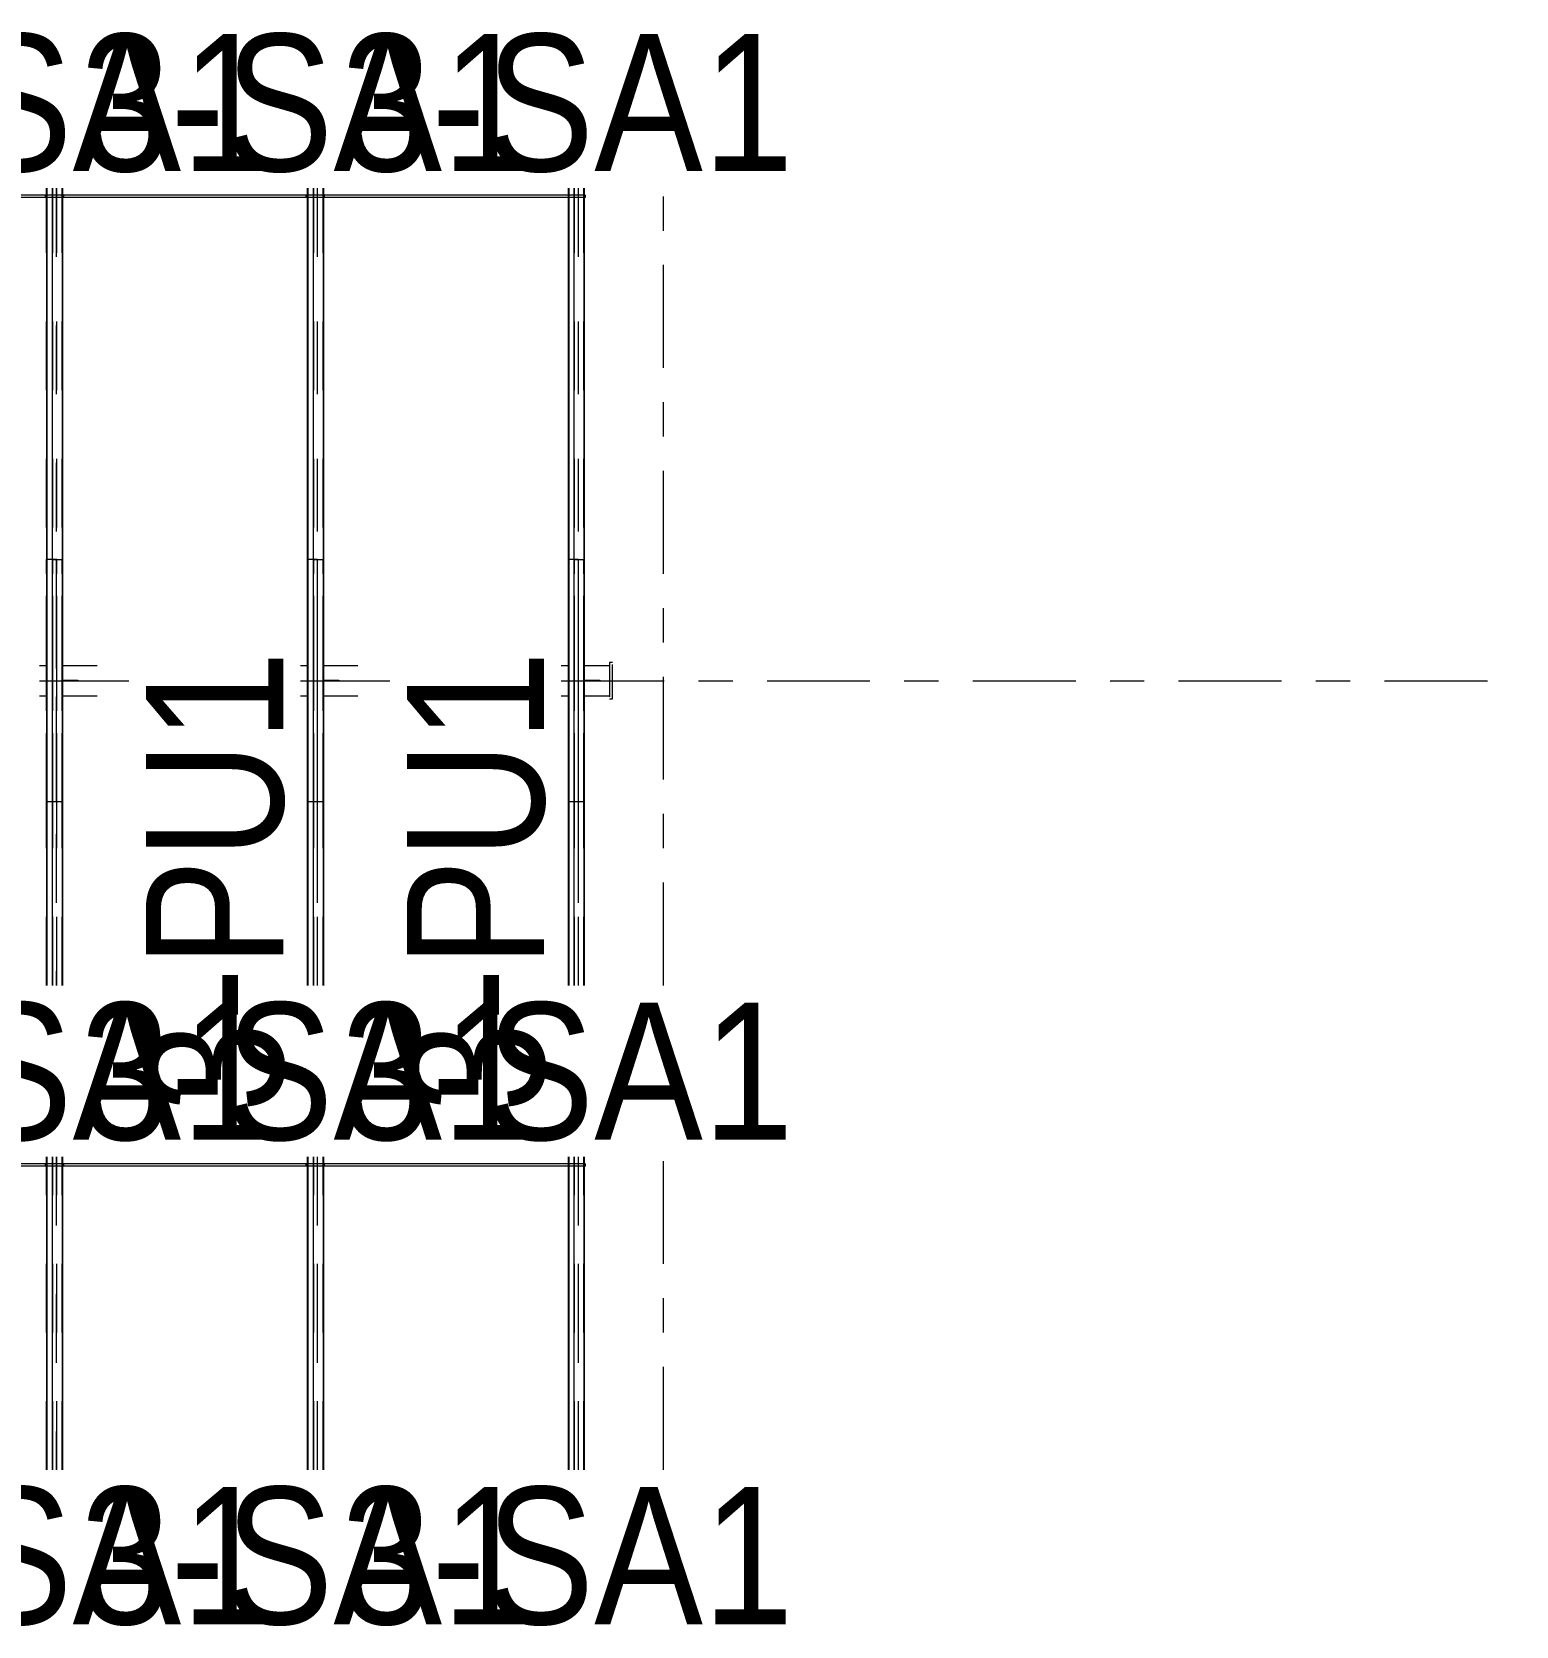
# Model space of a CAD drawing. Header units: millimetres. Extents: x -183 to 639, y -32 to 542.
# Drawn here: x 236.42 to 279.69, y 355.59 to 402.06 of the extents above; entities that cross this region are included whole.
import ezdxf

# ---------------------------------------------------------------- set-up
doc = ezdxf.new("R2010")
doc.units = ezdxf.units.MM
for name, pattern in [('XKITLINE00', [0]), ('XKITLINE01', [4, 1, -1, 1, -1]), ('XKITLINE02', [4, 2, -2]), ('XKITLINE03', [6, 3, -1, 1, -1])]:
    doc.linetypes.add(name, pattern=pattern)
for name, color, linetype, lineweight in [('Part', 2, 'Continuous', 0), ('PartMark', 7, 'Continuous', 0), ('S-grid', 1, 'Continuous', 0)]:
    doc.layers.add(name, color=color, linetype=linetype, lineweight=lineweight)
doc.styles.add('ARIAL', font='ARIAL.TTF')

# ---------------------------------------------------------------- blocks, each defined once
blk = doc.blocks.new('*A825')
at = {"layer": 'S-grid', "color": 1, "linetype": 'XKITLINE03', "lineweight": 0}
for p, q in [((254.834, 374.264), (254.834, 397.499)), ((254.834, 360.146), (254.834, 369.264))]:
    blk.add_line(p, q, dxfattribs=at)
blk = doc.blocks.new('*A837')
at = {"layer": 'Part', "color": 4, "linetype": 'XKITLINE01', "lineweight": 0}
for p, q in [((237.326, 383.161), (237.767, 383.161)), ((237.767, 383.131), (237.326, 383.131)), ((237.767, 383.161), (237.767, 383.131))]:
    blk.add_line(p, q, dxfattribs=at)
blk = doc.blocks.new('*A840')
at = {"layer": 'Part', "color": 4, "linetype": 'XKITLINE01', "lineweight": 0}
for p, q in [((252.535, 383.161), (252.977, 383.161)), ((252.977, 383.131), (252.535, 383.131)), ((252.977, 383.161), (252.977, 383.131))]:
    blk.add_line(p, q, dxfattribs=at)
blk = doc.blocks.new('*A841')
at = {"layer": 'Part', "color": 4, "linetype": 'XKITLINE01', "lineweight": 0}
for p, q in [((244.931, 383.161), (245.372, 383.161)), ((245.372, 383.131), (244.931, 383.131)), ((245.372, 383.161), (245.372, 383.131))]:
    blk.add_line(p, q, dxfattribs=at)
blk = doc.blocks.new('*A842')
at = {"layer": 'Part', "color": 4, "linetype": 'XKITLINE01', "lineweight": 0}
for p, q in [((253.351, 383.676), (253.263, 383.676)), ((253.263, 383.676), (253.263, 382.617)), ((253.351, 382.617), (253.351, 383.676)), ((253.263, 382.617), (253.351, 382.617))]:
    blk.add_line(p, q, dxfattribs=at)
blk = doc.blocks.new('*A1301')
at = {"layer": 'Part', "color": 2, "linetype": 'XKITLINE00', "lineweight": 0}
for p, q in [((236.845, 397.499), (236.845, 397.299)), ((236.856, 397.499), (236.856, 397.299)), ((236.864, 397.499), (236.864, 397.299)), ((237.024, 379.617), (237.024, 397.499)), ((237.316, 379.617), (237.316, 397.499)), ((237.326, 379.617), (237.326, 397.499)), ((236.845, 397.228), (236.845, 379.617)), ((236.856, 397.228), (236.856, 379.617)), ((236.864, 397.228), (236.864, 379.617)), ((237.326, 379.617), (236.845, 379.617))]:
    blk.add_line(p, q, dxfattribs=at)
at = {"layer": 'Part', "color": 7, "linetype": 'XKITLINE02', "lineweight": 0}
for p, q in [((236.854, 379.617), (236.854, 397.499)), ((237.036, 379.617), (237.036, 397.499)), ((237.135, 397.499), (237.135, 379.617)), ((237.147, 379.617), (237.147, 397.499)), ((237.307, 379.617), (237.307, 397.499)), ((237.315, 379.617), (237.315, 397.499)), ((236.845, 397.299), (236.845, 397.228)), ((236.856, 397.299), (236.856, 397.228)), ((236.864, 397.299), (236.864, 397.228))]:
    blk.add_line(p, q, dxfattribs=at)
blk = doc.blocks.new('*A1304')
at = {"layer": 'Part', "color": 2, "linetype": 'XKITLINE00', "lineweight": 0}
for p, q in [((252.055, 397.499), (252.055, 397.299)), ((252.065, 397.499), (252.065, 397.299)), ((252.073, 397.499), (252.073, 397.299)), ((252.234, 379.617), (252.234, 397.499)), ((252.526, 379.617), (252.526, 397.499)), ((252.535, 379.617), (252.535, 397.499)), ((252.055, 397.228), (252.055, 379.617)), ((252.065, 397.228), (252.065, 379.617)), ((252.073, 397.228), (252.073, 379.617)), ((252.535, 379.617), (252.055, 379.617))]:
    blk.add_line(p, q, dxfattribs=at)
at = {"layer": 'Part', "color": 7, "linetype": 'XKITLINE02', "lineweight": 0}
for p, q in [((252.064, 379.617), (252.064, 397.499)), ((252.245, 379.617), (252.245, 397.499)), ((252.345, 397.499), (252.345, 379.617)), ((252.357, 379.617), (252.357, 397.499)), ((252.517, 379.617), (252.517, 397.499)), ((252.525, 379.617), (252.525, 397.499)), ((252.055, 397.299), (252.055, 397.228)), ((252.065, 397.299), (252.065, 397.228)), ((252.073, 397.299), (252.073, 397.228))]:
    blk.add_line(p, q, dxfattribs=at)
blk = doc.blocks.new('*A1305')
at = {"layer": 'Part', "color": 2, "linetype": 'XKITLINE00', "lineweight": 0}
for p, q in [((244.45, 397.499), (244.45, 397.299)), ((244.46, 397.499), (244.46, 397.299)), ((244.469, 397.499), (244.469, 397.299)), ((244.629, 379.617), (244.629, 397.499)), ((244.921, 379.617), (244.921, 397.499)), ((244.931, 379.617), (244.931, 397.499)), ((244.45, 397.228), (244.45, 379.617)), ((244.46, 397.228), (244.46, 379.617)), ((244.469, 397.228), (244.469, 379.617)), ((244.931, 379.617), (244.45, 379.617))]:
    blk.add_line(p, q, dxfattribs=at)
at = {"layer": 'Part', "color": 7, "linetype": 'XKITLINE02', "lineweight": 0}
for p, q in [((244.459, 379.617), (244.459, 397.499)), ((244.641, 379.617), (244.641, 397.499)), ((244.74, 397.499), (244.74, 379.617)), ((244.752, 379.617), (244.752, 397.499)), ((244.912, 379.617), (244.912, 397.499)), ((244.92, 379.617), (244.92, 397.499)), ((244.45, 397.299), (244.45, 397.228)), ((244.46, 397.299), (244.46, 397.228)), ((244.469, 397.299), (244.469, 397.228))]:
    blk.add_line(p, q, dxfattribs=at)
blk = doc.blocks.new('*A1312')
at = {"layer": 'S-grid', "color": 1, "linetype": 'XKITLINE03', "lineweight": 0}
for p, q in [((236.645, 383.146), (239.25, 383.146)), ((244.25, 383.146), (246.855, 383.146)), ((251.855, 383.146), (279.694, 383.146))]:
    blk.add_line(p, q, dxfattribs=at)
blk = doc.blocks.new('*A1355')
at = {"layer": 'Part', "color": 4, "linetype": 'XKITLINE01', "lineweight": 0}
for p, q in [((198.621, 383.587), (198.821, 383.587)), ((199.301, 383.587), (201.226, 383.587)), ((206.226, 383.587), (206.426, 383.587)), ((206.906, 383.587), (208.83, 383.587)), ((213.83, 383.587), (214.03, 383.587)), ((214.511, 383.587), (216.435, 383.587)), ((221.435, 383.587), (221.635, 383.587)), ((222.116, 383.587), (224.04, 383.587)), ((229.04, 383.587), (229.24, 383.587)), ((229.721, 383.587), (231.645, 383.587)), ((236.645, 383.587), (236.845, 383.587)), ((237.326, 383.587), (239.25, 383.587)), ((244.25, 383.587), (244.45, 383.587)), ((244.931, 383.587), (246.855, 383.587)), ((251.855, 383.587), (252.055, 383.587)), ((252.535, 383.587), (253.263, 383.587)), ((198.621, 382.705), (198.821, 382.705)), ((199.301, 382.705), (201.226, 382.705)), ((206.226, 382.705), (206.426, 382.705)), ((206.906, 382.705), (208.83, 382.705)), ((213.83, 382.705), (214.03, 382.705)), ((214.511, 382.705), (216.435, 382.705)), ((221.435, 382.705), (221.635, 382.705)), ((222.116, 382.705), (224.04, 382.705)), ((229.04, 382.705), (229.24, 382.705)), ((229.721, 382.705), (231.645, 382.705)), ((236.645, 382.705), (236.845, 382.705)), ((237.326, 382.705), (239.25, 382.705)), ((244.25, 382.705), (244.45, 382.705)), ((244.931, 382.705), (246.855, 382.705)), ((251.855, 382.705), (252.055, 382.705)), ((252.535, 382.705), (253.263, 382.705))]:
    blk.add_line(p, q, dxfattribs=at)
blk = doc.blocks.new('*A1515')
at = {"layer": 'Part', "color": 2, "linetype": 'XKITLINE00', "lineweight": 0}
for p, q in [((237.024, 386.676), (236.845, 386.676)), ((236.845, 386.676), (236.845, 374.264)), ((236.856, 386.676), (236.856, 374.264)), ((236.864, 386.676), (236.864, 374.264)), ((237.024, 386.676), (237.326, 386.676)), ((237.024, 374.264), (237.024, 386.676)), ((237.316, 374.264), (237.316, 386.676)), ((237.326, 374.264), (237.326, 386.676)), ((236.845, 369.264), (236.845, 369.064)), ((236.845, 368.993), (236.845, 360.146)), ((236.856, 369.264), (236.856, 369.064)), ((236.856, 368.993), (236.856, 360.146)), ((236.864, 369.264), (236.864, 369.064)), ((236.864, 368.993), (236.864, 360.146)), ((237.024, 360.146), (237.024, 369.264)), ((237.316, 360.146), (237.316, 369.264)), ((237.326, 360.146), (237.326, 369.264))]:
    blk.add_line(p, q, dxfattribs=at)
at = {"layer": 'Part', "color": 7, "linetype": 'XKITLINE02', "lineweight": 0}
for p, q in [((236.854, 374.264), (236.854, 386.676)), ((237.147, 386.676), (237.024, 386.676)), ((237.036, 374.264), (237.036, 386.676)), ((237.135, 386.676), (237.135, 374.264)), ((237.147, 374.264), (237.147, 386.676)), ((237.307, 374.264), (237.307, 386.676)), ((237.315, 374.264), (237.315, 386.676)), ((236.845, 369.064), (236.845, 368.993)), ((236.854, 360.146), (236.854, 369.264)), ((236.856, 369.064), (236.856, 368.993)), ((236.864, 369.064), (236.864, 368.993)), ((237.036, 360.146), (237.036, 369.264)), ((237.135, 369.264), (237.135, 360.146)), ((237.147, 360.146), (237.147, 369.264)), ((237.307, 360.146), (237.307, 369.264)), ((237.315, 360.146), (237.315, 369.264))]:
    blk.add_line(p, q, dxfattribs=at)
blk = doc.blocks.new('*A1518')
at = {"layer": 'Part', "color": 2, "linetype": 'XKITLINE00', "lineweight": 0}
for p, q in [((252.234, 386.676), (252.055, 386.676)), ((252.055, 386.676), (252.055, 374.264)), ((252.065, 386.676), (252.065, 374.264)), ((252.073, 386.676), (252.073, 374.264)), ((252.234, 386.676), (252.535, 386.676)), ((252.234, 374.264), (252.234, 386.676)), ((252.526, 374.264), (252.526, 386.676)), ((252.535, 374.264), (252.535, 386.676)), ((252.055, 369.264), (252.055, 369.064)), ((252.055, 368.993), (252.055, 360.146)), ((252.065, 369.264), (252.065, 369.064)), ((252.065, 368.993), (252.065, 360.146)), ((252.073, 369.264), (252.073, 369.064)), ((252.073, 368.993), (252.073, 360.146)), ((252.234, 360.146), (252.234, 369.264)), ((252.526, 360.146), (252.526, 369.264)), ((252.535, 360.146), (252.535, 369.264))]:
    blk.add_line(p, q, dxfattribs=at)
at = {"layer": 'Part', "color": 7, "linetype": 'XKITLINE02', "lineweight": 0}
for p, q in [((252.064, 374.264), (252.064, 386.676)), ((252.357, 386.676), (252.234, 386.676)), ((252.245, 374.264), (252.245, 386.676)), ((252.345, 386.676), (252.345, 374.264)), ((252.357, 374.264), (252.357, 386.676)), ((252.517, 374.264), (252.517, 386.676)), ((252.525, 374.264), (252.525, 386.676)), ((252.055, 369.064), (252.055, 368.993)), ((252.064, 360.146), (252.064, 369.264)), ((252.065, 369.064), (252.065, 368.993)), ((252.073, 369.064), (252.073, 368.993)), ((252.245, 360.146), (252.245, 369.264)), ((252.345, 369.264), (252.345, 360.146)), ((252.357, 360.146), (252.357, 369.264)), ((252.517, 360.146), (252.517, 369.264)), ((252.525, 360.146), (252.525, 369.264))]:
    blk.add_line(p, q, dxfattribs=at)
blk = doc.blocks.new('*A1519')
at = {"layer": 'Part', "color": 2, "linetype": 'XKITLINE00', "lineweight": 0}
for p, q in [((244.629, 386.676), (244.45, 386.676)), ((244.45, 386.676), (244.45, 374.264)), ((244.46, 386.676), (244.46, 374.264)), ((244.469, 386.676), (244.469, 374.264)), ((244.629, 386.676), (244.931, 386.676)), ((244.629, 374.264), (244.629, 386.676)), ((244.921, 374.264), (244.921, 386.676)), ((244.931, 374.264), (244.931, 386.676)), ((244.45, 369.264), (244.45, 369.064)), ((244.45, 368.993), (244.45, 360.146)), ((244.46, 369.264), (244.46, 369.064)), ((244.46, 368.993), (244.46, 360.146)), ((244.469, 369.264), (244.469, 369.064)), ((244.469, 368.993), (244.469, 360.146)), ((244.629, 360.146), (244.629, 369.264)), ((244.921, 360.146), (244.921, 369.264)), ((244.931, 360.146), (244.931, 369.264))]:
    blk.add_line(p, q, dxfattribs=at)
at = {"layer": 'Part', "color": 7, "linetype": 'XKITLINE02', "lineweight": 0}
for p, q in [((244.459, 374.264), (244.459, 386.676)), ((244.752, 386.676), (244.629, 386.676)), ((244.641, 374.264), (244.641, 386.676)), ((244.74, 386.676), (244.74, 374.264)), ((244.752, 374.264), (244.752, 386.676)), ((244.912, 374.264), (244.912, 386.676)), ((244.92, 374.264), (244.92, 386.676)), ((244.45, 369.064), (244.45, 368.993)), ((244.459, 360.146), (244.459, 369.264)), ((244.46, 369.064), (244.46, 368.993)), ((244.469, 369.064), (244.469, 368.993)), ((244.641, 360.146), (244.641, 369.264)), ((244.74, 369.264), (244.74, 360.146)), ((244.752, 360.146), (244.752, 369.264)), ((244.912, 360.146), (244.912, 369.264)), ((244.92, 360.146), (244.92, 369.264))]:
    blk.add_line(p, q, dxfattribs=at)
blk = doc.blocks.new('*A1530')
at = {"layer": 'Part', "color": 7, "linetype": 'XKITLINE02', "lineweight": 0}
for p, q in [((229.213, 369.028), (229.214, 369.053)), ((229.214, 369.004), (229.213, 369.028)), ((229.214, 369.053), (229.219, 369.064)), ((229.219, 368.993), (229.214, 369.004)), ((229.743, 369.064), (229.219, 369.064)), ((229.219, 369.064), (229.223, 369.053)), ((229.223, 369.004), (229.219, 368.993)), ((229.743, 368.993), (229.219, 368.993)), ((229.223, 369.053), (229.225, 369.028)), ((229.225, 369.028), (229.223, 369.004)), ((237.326, 369.064), (237.024, 369.064)), ((237.326, 368.993), (237.024, 368.993))]:
    blk.add_line(p, q, dxfattribs=at)
at = {"layer": 'Part', "color": 2, "linetype": 'XKITLINE00', "lineweight": 0}
for p, q in [((237.024, 369.064), (229.743, 369.064)), ((237.024, 368.993), (229.743, 368.993)), ((237.347, 369.064), (237.326, 369.064)), ((237.347, 368.993), (237.326, 368.993)), ((237.343, 369.053), (237.341, 369.028)), ((237.341, 369.028), (237.343, 369.004)), ((237.347, 369.064), (237.343, 369.053)), ((237.343, 369.004), (237.347, 368.993)), ((237.352, 369.053), (237.347, 369.064)), ((237.347, 368.993), (237.352, 369.004)), ((237.354, 369.028), (237.352, 369.053)), ((237.352, 369.004), (237.354, 369.028))]:
    blk.add_line(p, q, dxfattribs=at)
blk = doc.blocks.new('*A1531')
at = {"layer": 'Part', "color": 7, "linetype": 'XKITLINE02', "lineweight": 0}
for p, q in [((236.817, 369.028), (236.819, 369.053)), ((236.819, 369.004), (236.817, 369.028)), ((236.819, 369.053), (236.824, 369.064)), ((236.824, 368.993), (236.819, 369.004)), ((237.347, 369.064), (236.824, 369.064)), ((236.824, 369.064), (236.828, 369.053)), ((236.828, 369.004), (236.824, 368.993)), ((237.347, 368.993), (236.824, 368.993)), ((236.828, 369.053), (236.83, 369.028)), ((236.83, 369.028), (236.828, 369.004)), ((244.931, 369.064), (244.629, 369.064)), ((244.931, 368.993), (244.629, 368.993))]:
    blk.add_line(p, q, dxfattribs=at)
at = {"layer": 'Part', "color": 2, "linetype": 'XKITLINE00', "lineweight": 0}
for p, q in [((244.629, 369.064), (237.347, 369.064)), ((244.629, 368.993), (237.347, 368.993)), ((244.952, 369.064), (244.931, 369.064)), ((244.952, 368.993), (244.931, 368.993)), ((244.948, 369.053), (244.946, 369.028)), ((244.946, 369.028), (244.948, 369.004)), ((244.952, 369.064), (244.948, 369.053)), ((244.948, 369.004), (244.952, 368.993)), ((244.957, 369.053), (244.952, 369.064)), ((244.952, 368.993), (244.957, 369.004)), ((244.958, 369.028), (244.957, 369.053)), ((244.957, 369.004), (244.958, 369.028))]:
    blk.add_line(p, q, dxfattribs=at)
blk = doc.blocks.new('*A1533')
at = {"layer": 'Part', "color": 7, "linetype": 'XKITLINE02', "lineweight": 0}
for p, q in [((244.422, 369.028), (244.424, 369.053)), ((244.424, 369.004), (244.422, 369.028)), ((244.424, 369.053), (244.428, 369.064)), ((244.428, 368.993), (244.424, 369.004)), ((244.952, 369.064), (244.428, 369.064)), ((244.428, 369.064), (244.433, 369.053)), ((244.433, 369.004), (244.428, 368.993)), ((244.952, 368.993), (244.428, 368.993)), ((244.433, 369.053), (244.435, 369.028)), ((244.435, 369.028), (244.433, 369.004)), ((252.535, 369.064), (252.234, 369.064)), ((252.535, 368.993), (252.234, 368.993))]:
    blk.add_line(p, q, dxfattribs=at)
at = {"layer": 'Part', "color": 2, "linetype": 'XKITLINE00', "lineweight": 0}
for p, q in [((252.234, 369.064), (244.952, 369.064)), ((252.234, 368.993), (244.952, 368.993)), ((252.557, 369.064), (252.535, 369.064)), ((252.557, 368.993), (252.535, 368.993)), ((252.553, 369.053), (252.551, 369.028)), ((252.551, 369.028), (252.553, 369.004)), ((252.557, 369.064), (252.553, 369.053)), ((252.553, 369.004), (252.557, 368.993)), ((252.561, 369.053), (252.557, 369.064)), ((252.557, 368.993), (252.561, 369.004)), ((252.563, 369.028), (252.561, 369.053)), ((252.561, 369.004), (252.563, 369.028))]:
    blk.add_line(p, q, dxfattribs=at)
blk = doc.blocks.new('*A1537')
at = {"layer": 'Part', "color": 7, "linetype": 'XKITLINE02', "lineweight": 0}
for p, q in [((229.213, 397.264), (229.214, 397.289)), ((229.214, 397.239), (229.213, 397.264)), ((229.214, 397.289), (229.219, 397.299)), ((229.219, 397.228), (229.214, 397.239)), ((229.743, 397.299), (229.219, 397.299)), ((229.219, 397.299), (229.223, 397.289)), ((229.223, 397.239), (229.219, 397.228)), ((229.743, 397.228), (229.219, 397.228)), ((229.223, 397.289), (229.225, 397.264)), ((229.225, 397.264), (229.223, 397.239)), ((237.326, 397.299), (237.024, 397.299)), ((237.326, 397.228), (237.024, 397.228))]:
    blk.add_line(p, q, dxfattribs=at)
at = {"layer": 'Part', "color": 2, "linetype": 'XKITLINE00', "lineweight": 0}
for p, q in [((237.024, 397.299), (229.743, 397.299)), ((237.024, 397.228), (229.743, 397.228)), ((237.347, 397.299), (237.326, 397.299)), ((237.347, 397.228), (237.326, 397.228)), ((237.343, 397.289), (237.341, 397.264)), ((237.341, 397.264), (237.343, 397.239)), ((237.347, 397.299), (237.343, 397.289)), ((237.343, 397.239), (237.347, 397.228)), ((237.352, 397.289), (237.347, 397.299)), ((237.347, 397.228), (237.352, 397.239)), ((237.354, 397.264), (237.352, 397.289)), ((237.352, 397.239), (237.354, 397.264))]:
    blk.add_line(p, q, dxfattribs=at)
blk = doc.blocks.new('*A1538')
at = {"layer": 'Part', "color": 7, "linetype": 'XKITLINE02', "lineweight": 0}
for p, q in [((236.817, 397.264), (236.819, 397.289)), ((236.819, 397.239), (236.817, 397.264)), ((236.819, 397.289), (236.824, 397.299)), ((236.824, 397.228), (236.819, 397.239)), ((237.347, 397.299), (236.824, 397.299)), ((236.824, 397.299), (236.828, 397.289)), ((236.828, 397.239), (236.824, 397.228)), ((237.347, 397.228), (236.824, 397.228)), ((236.828, 397.289), (236.83, 397.264)), ((236.83, 397.264), (236.828, 397.239)), ((244.931, 397.299), (244.629, 397.299)), ((244.931, 397.228), (244.629, 397.228))]:
    blk.add_line(p, q, dxfattribs=at)
at = {"layer": 'Part', "color": 2, "linetype": 'XKITLINE00', "lineweight": 0}
for p, q in [((244.629, 397.299), (237.347, 397.299)), ((244.629, 397.228), (237.347, 397.228)), ((244.952, 397.299), (244.931, 397.299)), ((244.952, 397.228), (244.931, 397.228)), ((244.948, 397.289), (244.946, 397.264)), ((244.946, 397.264), (244.948, 397.239)), ((244.952, 397.299), (244.948, 397.289)), ((244.948, 397.239), (244.952, 397.228)), ((244.957, 397.289), (244.952, 397.299)), ((244.952, 397.228), (244.957, 397.239)), ((244.958, 397.264), (244.957, 397.289)), ((244.957, 397.239), (244.958, 397.264))]:
    blk.add_line(p, q, dxfattribs=at)
blk = doc.blocks.new('*A1539')
at = {"layer": 'Part', "color": 7, "linetype": 'XKITLINE02', "lineweight": 0}
for p, q in [((244.422, 397.264), (244.424, 397.289)), ((244.424, 397.239), (244.422, 397.264)), ((244.424, 397.289), (244.428, 397.299)), ((244.428, 397.228), (244.424, 397.239)), ((244.952, 397.299), (244.428, 397.299)), ((244.428, 397.299), (244.433, 397.289)), ((244.433, 397.239), (244.428, 397.228)), ((244.952, 397.228), (244.428, 397.228)), ((244.433, 397.289), (244.435, 397.264)), ((244.435, 397.264), (244.433, 397.239)), ((252.535, 397.299), (252.234, 397.299)), ((252.535, 397.228), (252.234, 397.228))]:
    blk.add_line(p, q, dxfattribs=at)
at = {"layer": 'Part', "color": 2, "linetype": 'XKITLINE00', "lineweight": 0}
for p, q in [((252.234, 397.299), (244.952, 397.299)), ((252.234, 397.228), (244.952, 397.228)), ((252.557, 397.299), (252.535, 397.299)), ((252.557, 397.228), (252.535, 397.228)), ((252.553, 397.289), (252.551, 397.264)), ((252.551, 397.264), (252.553, 397.239)), ((252.557, 397.299), (252.553, 397.289)), ((252.553, 397.239), (252.557, 397.228)), ((252.561, 397.289), (252.557, 397.299)), ((252.557, 397.228), (252.561, 397.239)), ((252.563, 397.264), (252.561, 397.289)), ((252.561, 397.239), (252.563, 397.264))]:
    blk.add_line(p, q, dxfattribs=at)
blk = doc.blocks.new('*A1961')
at = {"layer": 'PartMark', "color": 3, "style": 'ARIAL', "width": 0.85}
blk.add_text('3-SA1', height=4, dxfattribs=at).set_placement((230.219, 397.999))
blk = doc.blocks.new('*A1962')
at = {"layer": 'PartMark', "color": 3, "style": 'ARIAL', "width": 0.85}
blk.add_text('3-SA1', height=4, dxfattribs=at).set_placement((237.824, 397.999))
blk = doc.blocks.new('*A1963')
at = {"layer": 'PartMark', "color": 3, "style": 'ARIAL', "width": 0.85}
blk.add_text('3-SA1', height=4, dxfattribs=at).set_placement((245.428, 397.999))
blk = doc.blocks.new('*A2055')
at = {"layer": 'PartMark', "color": 3, "style": 'ARIAL', "width": 0.85}
blk.add_text('3-PU1', height=4, rotation=90.0002, dxfattribs=at).set_placement((251.355, 370.556))
blk = doc.blocks.new('*A2056')
at = {"layer": 'PartMark', "color": 3, "style": 'ARIAL', "width": 0.85}
blk.add_text('3-PU1', height=4, rotation=90.0002, dxfattribs=at).set_placement((243.75, 370.556))
blk = doc.blocks.new('*A2068')
at = {"layer": 'PartMark', "color": 3, "style": 'ARIAL', "width": 0.85}
blk.add_text('3-SA1', height=4, dxfattribs=at).set_placement((230.219, 355.646))
blk = doc.blocks.new('*A2069')
at = {"layer": 'PartMark', "color": 3, "style": 'ARIAL', "width": 0.85}
blk.add_text('3-SA1', height=4, dxfattribs=at).set_placement((237.824, 355.646))
blk = doc.blocks.new('*A2071')
at = {"layer": 'PartMark', "color": 3, "style": 'ARIAL', "width": 0.85}
blk.add_text('3-SA1', height=4, dxfattribs=at).set_placement((230.219, 369.764))
blk = doc.blocks.new('*A2072')
at = {"layer": 'PartMark', "color": 3, "style": 'ARIAL', "width": 0.85}
blk.add_text('3-SA1', height=4, dxfattribs=at).set_placement((237.824, 369.764))
blk = doc.blocks.new('*A2073')
at = {"layer": 'PartMark', "color": 3, "style": 'ARIAL', "width": 0.85}
blk.add_text('3-SA1', height=4, dxfattribs=at).set_placement((245.428, 355.646))
blk = doc.blocks.new('*A2074')
at = {"layer": 'PartMark', "color": 3, "style": 'ARIAL', "width": 0.85}
blk.add_text('3-SA1', height=4, dxfattribs=at).set_placement((245.428, 369.764))

msp = doc.modelspace()

# ---------------------------------------------------------------- block references
at = {"lineweight": 0}
for name in ['*A825', '*A1301', '*A1305', '*A1304', '*A1961', '*A1962', '*A1963', '*A1537', '*A1538', '*A1539', '*A1515', '*A1519', '*A1518', '*A1312', '*A1355', '*A2056', '*A2055', '*A842', '*A837', '*A841', '*A840', '*A2071', '*A2072', '*A2074', '*A1530', '*A1531', '*A1533', '*A2068', '*A2069', '*A2073']:
    msp.add_blockref(name, (0, 0), dxfattribs=at)

doc.saveas('drawing.dxf')
